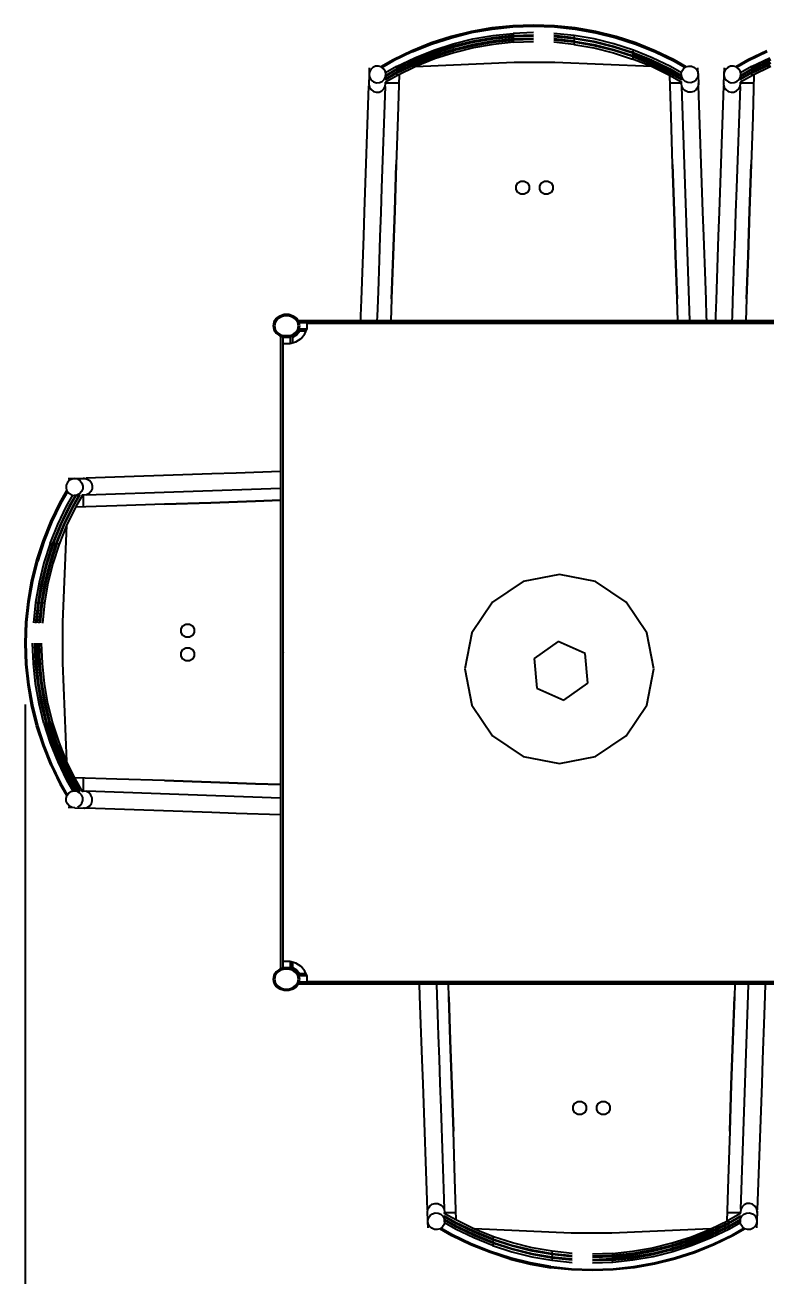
# Model space of a CAD drawing. Header units: millimetres. Extents: x 3103 to 179340, y -10977 to 70536.
# Drawn here: x 42896 to 44108, y 42404 to 44450 of the extents above; entities that cross this region are included whole.
import ezdxf

# ---------------------------------------------------------------- set-up
doc = ezdxf.new("R2010")
doc.units = ezdxf.units.MM
doc.header["$LTSCALE"] = 0.5
doc.layers.add('MEBEL', color=1, linetype='Continuous')
doc.styles.add('WROMLATS', font='wromlats.shx', dxfattribs={"bigfont": 'bigfont.shx'})
doc.dimstyles.new('juka', dxfattribs={"dimscale": 100, "dimtxt": 2, "dimasz": 2, "dimexe": 1, "dimexo": 1, "dimgap": 1, "dimtad": 1, "dimtoh": 1, "dimdec": 0, "dimzin": 0, "dimdsep": 46, "dimtxsty": 'WROMLATS', "dimblk": 'OBLIQUE', "dimcen": -3, "dimdle": 1, "dimclrd": 256, "dimclre": 256, "dimclrt": 256, "dimadec": 0, "dimazin": 0, "dimtfac": 1, "dimtdec": 0, "dimtix": 1, "dimtmove": 2, "dimatfit": 3, "dimldrblk": 'ORIGIN2', "dimfxl": 1, "dimtvp": 2.5, "dimtolj": 1, "dimtzin": 0, "dimarcsym": 0})

# ---------------------------------------------------------------- blocks, each defined once
blk = doc.blocks.new('ms_01')
at = {"layer": 'MEBEL'}
for p, q in [((729.3, 983.4), (696.2, 975.1)), ((763, 989.2), (729.3, 983.4)), ((729.7, 981.5), (763.2, 987.3)), ((796.9, 992.8), (763, 989.2)), ((763.2, 987.3), (797.1, 990.9)), ((831.1, 994), (796.9, 992.8)), ((797.1, 990.9), (831.1, 992)), ((865.2, 992.8), (831.1, 994)), ((831.1, 992), (865.1, 990.9)), ((865.1, 990.9), (898.9, 987.3)), ((899.2, 989.2), (865.2, 992.8)), ((899.2, 989.2), (898.9, 987.3)), ((898.9, 987.3), (932.4, 981.4)), ((932.8, 983.3), (899.2, 989.2)), ((966, 975.1), (932.8, 983.3)), ((663.6, 964.6), (631.9, 951.9)), ((632.7, 950.1), (664.3, 962.8)), ((696.2, 975.1), (663.6, 964.6)), ((664.3, 962.8), (696.7, 973.3)), ((667.9, 953), (699.6, 963.2)), ((696.7, 973.3), (729.7, 981.5)), ((699.6, 963.2), (731.9, 971.2)), ((699.6, 957.7), (731.9, 965.7)), ((700.6, 959.7), (699.6, 963.2)), ((732.7, 967.6), (700.6, 959.7)), ((732.7, 962.1), (700.6, 954.2)), ((731.9, 971.2), (764.7, 976.9)), ((731.9, 965.7), (764.7, 971.4)), ((731.9, 960.2), (764.7, 965.9)), ((765.2, 973.3), (732.7, 967.6)), ((765.2, 967.8), (732.7, 962.1)), ((765.2, 962.3), (732.7, 956.6)), ((764.7, 976.9), (797.8, 980.4)), ((764.7, 971.4), (797.8, 974.9)), ((764.7, 965.9), (797.8, 969.4)), ((798.1, 976.8), (765.2, 973.3)), ((798.1, 971.3), (765.2, 967.8)), ((798.1, 965.7), (765.2, 962.3)), ((831.1, 981.6), (797.8, 980.4)), ((797.8, 980.4), (798.1, 976.8)), ((831.1, 976), (797.8, 974.9)), ((797.8, 974.9), (798.1, 971.3)), ((831.1, 970.5), (797.8, 969.4)), ((797.8, 969.4), (798.1, 965.7)), ((798.1, 976.8), (831.1, 977.9)), ((798.1, 971.3), (831.1, 972.4)), ((798.1, 965.7), (831.1, 966.9)), ((897, 973.3), (864.1, 976.8)), ((897, 967.8), (864.1, 971.2)), ((897, 962.3), (864.1, 965.7)), ((897.5, 976.9), (864.4, 980.4)), ((897.5, 971.4), (864.4, 974.9)), ((897.5, 965.9), (864.4, 969.4)), ((897.5, 976.9), (897, 973.3)), ((897, 973.3), (929.6, 967.6)), ((897.5, 971.4), (897, 967.8)), ((897, 967.8), (929.6, 962.1)), ((897.5, 965.9), (897, 962.3)), ((897, 962.3), (929.6, 956.6)), ((930.3, 971.2), (897.5, 976.9)), ((930.3, 965.7), (897.5, 971.4)), ((930.3, 960.1), (897.5, 965.9)), ((929.6, 967.6), (961.6, 959.6)), ((929.6, 962.1), (961.6, 954.1)), ((962.6, 963.2), (930.3, 971.2)), ((962.6, 957.6), (930.3, 965.7)), ((932.4, 981.4), (965.5, 973.2)), ((994.3, 952.9), (962.6, 963.2)), ((966, 975.1), (965.5, 973.2)), ((965.5, 973.2), (997.8, 962.8)), ((998.5, 964.6), (966, 975.1)), ((997.8, 962.8), (1029.4, 950.1)), ((1030.2, 951.9), (998.5, 964.6)), ((631.9, 951.9), (601.2, 937)), ((632.7, 950.1), (602.1, 935.3)), ((631.9, 951.9), (632.7, 950.1)), ((637, 940.5), (667.9, 953)), ((637, 935), (667.9, 947.4)), ((637, 929.5), (667.9, 941.9)), ((669.2, 949.5), (638.5, 937.2)), ((669.2, 944), (638.5, 931.7)), ((667.9, 947.4), (699.6, 957.7)), ((667.9, 941.9), (699.6, 952.1)), ((700.6, 959.7), (669.2, 949.5)), ((700.6, 954.2), (669.2, 944)), ((700.6, 948.6), (669.2, 938.5)), ((699.6, 952.1), (731.9, 960.2)), ((700.6, 954.2), (699.6, 957.7)), ((700.6, 948.6), (699.6, 952.1)), ((732.7, 956.6), (700.6, 948.6)), ((929.6, 956.6), (961.6, 948.6)), ((962.6, 952.1), (930.3, 960.1)), ((961.6, 959.6), (993.1, 949.5)), ((961.6, 954.1), (993.1, 943.9)), ((961.6, 948.6), (993.1, 938.4)), ((994.3, 947.4), (962.6, 957.6)), ((994.3, 941.9), (962.6, 952.1)), ((994.3, 952.9), (993.1, 949.5)), ((993.1, 949.5), (1023.7, 937.1)), ((993.1, 943.9), (994.3, 947.4)), ((1023.7, 931.6), (993.1, 943.9)), ((993.1, 938.4), (994.3, 941.9)), ((1025.2, 940.5), (994.3, 952.9)), ((994.3, 947.4), (1025.2, 935)), ((994.3, 941.9), (1025.2, 929.4)), ((1029.4, 950.1), (1060, 935.2)), ((1060.9, 936.9), (1030.2, 951.9)), ((1212.4, 951.9), (1181.6, 937)), ((1213.2, 950.1), (1182.5, 935.3)), ((562.4, 923.8), (562.1, 913.3)), ((564.7, 921.5), (562.6, 917.2)), ((568.2, 924.7), (564.7, 921.5)), ((572.6, 926.6), (568.2, 924.7)), ((577.4, 926.8), (572.6, 926.6)), ((582, 925.4), (577.4, 926.8)), ((601.2, 937), (581.4, 925.6)), ((585.8, 922.5), (582, 925.4)), ((602.1, 935.3), (583.3, 924.5)), ((588.4, 918.6), (585.8, 922.5)), ((607, 926), (589.1, 915.7)), ((608.7, 922.8), (589.4, 911.7)), ((607, 926), (637, 940.5)), ((607, 920.5), (637, 935)), ((607, 915), (637, 929.5)), ((608.7, 922.8), (607, 926)), ((638.5, 937.2), (608.7, 922.8)), ((638.5, 931.7), (608.7, 917.3)), ((638.5, 926.2), (608.7, 911.7)), ((799.2, 932.5), (637.7, 925.8)), ((669.2, 938.5), (638.5, 926.2)), ((865.6, 932.5), (799.2, 932.5)), ((1024.2, 925.9), (865.6, 932.5)), ((1023.7, 926.1), (993.1, 938.4)), ((1023.7, 937.1), (1053.5, 922.7)), ((1053.5, 917.2), (1023.7, 931.6)), ((1053.5, 911.7), (1023.7, 926.1)), ((1055.2, 926), (1025.2, 940.5)), ((1025.2, 935), (1055.2, 920.4)), ((1025.2, 929.4), (1055.2, 914.9)), ((1053.5, 922.7), (1072.8, 911.7)), ((1073.1, 915.7), (1055.2, 926)), ((1060, 935.2), (1078.9, 924.4)), ((1080.7, 925.6), (1060.9, 936.9)), ((1073.8, 918.6), (1076.4, 922.5)), ((1076.4, 922.5), (1080.2, 925.4)), ((1080.2, 925.4), (1084.8, 926.8)), ((1084.8, 926.8), (1089.6, 926.6)), ((1089.6, 926.6), (1094, 924.7)), ((1094, 924.7), (1097.5, 921.5)), ((1097.5, 921.5), (1099.6, 917.2)), ((1100.1, 913.4), (1099.7, 923.8)), ((1142.9, 923.8), (1142.5, 913.3)), ((1145.2, 921.5), (1143, 917.2)), ((1148.7, 924.7), (1145.2, 921.5)), ((1153.1, 926.6), (1148.7, 924.7)), ((1157.8, 926.8), (1153.1, 926.6)), ((1162.4, 925.4), (1157.8, 926.8)), ((1181.6, 937), (1161.8, 925.6)), ((1166.2, 922.5), (1162.4, 925.4)), ((1182.5, 935.3), (1163.7, 924.5)), ((1168.9, 918.6), (1166.2, 922.5)), ((1187.5, 926), (1169.5, 915.7)), ((1189.2, 922.8), (1169.9, 911.7)), ((1187.5, 926), (1217.4, 940.5)), ((1187.5, 920.5), (1217.4, 935)), ((1187.5, 915), (1217.4, 929.5)), ((1189.2, 922.8), (1187.5, 926)), ((1218.9, 937.2), (1189.2, 922.8)), ((1218.9, 931.7), (1189.2, 917.3)), ((1218.9, 926.2), (1189.2, 911.7)), ((562, 912.5), (561.5, 897.1)), ((562.6, 917.2), (562, 912.5)), ((562, 912.5), (563, 907.8)), ((563, 907.8), (565.6, 903.8)), ((565.6, 903.8), (569.5, 901)), ((569.5, 901), (574, 899.6)), ((578.8, 899.8), (583.2, 901.7)), ((583.2, 901.7), (586.7, 904.9)), ((586.7, 904.9), (588.9, 909.2)), ((589.5, 913.9), (588.4, 918.6)), ((608.7, 911.7), (588.8, 900.3)), ((588.9, 909.2), (589.5, 913.9)), ((589.1, 900.5), (589.1, 899)), ((589.1, 898.6), (589.1, 900.5)), ((608.7, 917.3), (589.2, 906)), ((607, 915), (589.2, 904.8)), ((589.3, 906.1), (589.2, 903.9)), ((589.5, 913.9), (589.3, 907.3)), ((607, 920.5), (589.4, 910.4)), ((608.7, 917.3), (607, 920.5)), ((608.7, 911.7), (607, 915)), ((611.1, 912.9), (608.9, 844)), ((1073, 906), (1053.5, 917.2)), ((1073.4, 900.2), (1053.5, 911.7)), ((1055.9, 844), (1053.8, 911.5)), ((1055.2, 920.4), (1072.8, 910.3)), ((1055.2, 914.9), (1073, 904.7)), ((1072.7, 913.9), (1073.8, 918.6)), ((1073.3, 909.2), (1072.7, 913.9)), ((1072.9, 907.3), (1072.7, 913.9)), ((1073, 903.9), (1072.9, 906)), ((1073.2, 898.6), (1073.1, 900.4)), ((1073.1, 899), (1073.1, 900.4)), ((1075.5, 904.9), (1073.3, 909.2)), ((1079, 901.7), (1075.5, 904.9)), ((1083.4, 899.8), (1079, 901.7)), ((1092.7, 901), (1088.1, 899.6)), ((1096.5, 903.8), (1092.7, 901)), ((1099.2, 907.8), (1096.5, 903.8)), ((1100.2, 912.5), (1099.2, 907.8)), ((1099.6, 917.2), (1100.2, 912.5)), ((1100.2, 912.5), (1100.7, 897.1)), ((1142.4, 912.5), (1141.9, 897.1)), ((1143, 917.2), (1142.4, 912.5)), ((1142.4, 912.5), (1143.5, 907.8)), ((1143.5, 907.8), (1146.1, 903.8)), ((1146.1, 903.8), (1149.9, 901)), ((1149.9, 901), (1154.5, 899.6)), ((1159.3, 899.8), (1163.7, 901.7)), ((1163.7, 901.7), (1167.2, 904.9)), ((1167.2, 904.9), (1169.4, 909.2)), ((1169.9, 913.9), (1168.9, 918.6)), ((1189.2, 911.7), (1169.3, 900.3)), ((1169.4, 909.2), (1169.9, 913.9)), ((1169.5, 900.5), (1169.5, 899)), ((1169.5, 898.6), (1169.5, 900.5)), ((1189.2, 917.3), (1169.6, 906)), ((1169.7, 906.1), (1169.6, 903.9)), ((1187.5, 915), (1169.7, 904.8)), ((1169.9, 913.9), (1169.7, 907.3)), ((1187.5, 920.5), (1169.8, 910.4)), ((1189.2, 917.3), (1187.5, 920.5)), ((1189.2, 911.7), (1187.5, 915)), ((1191.5, 912.9), (1189.4, 844)), ((561.3, 894.4), (554.1, 688.3)), ((562.1, 894.3), (561.3, 894.4)), ((561.6, 898.6), (561.5, 897)), ((561.5, 897.1), (561.5, 897)), ((561.5, 897), (562.6, 892.3)), ((562.6, 892.3), (565.2, 888.3)), ((565.2, 888.3), (569, 885.4)), ((569, 885.4), (573.6, 884)), ((573.6, 884), (578.4, 884.3)), ((574, 899.6), (578.8, 899.8)), ((578.4, 884.3), (582.8, 886.1)), ((582.8, 886.1), (586.3, 889.4)), ((583.1, 727.8), (588.9, 893.4)), ((586.3, 889.4), (588.5, 893.7)), ((588.9, 893.4), (588.3, 893.4)), ((588.5, 893.7), (589, 898.4)), ((589, 898.4), (589.1, 898.6)), ((610.6, 899.1), (589.1, 899.1)), ((1073.1, 899.1), (1054.2, 899.1)), ((1073.2, 898.4), (1073.2, 898.6)), ((1073.7, 893.7), (1073.2, 898.4)), ((1085.5, 543.6), (1073.3, 893.4)), ((1073.3, 893.4), (1073.9, 893.4)), ((1075.9, 889.4), (1073.7, 893.7)), ((1079.4, 886.1), (1075.9, 889.4)), ((1083.8, 884.3), (1079.4, 886.1)), ((1088.1, 899.6), (1083.4, 899.8)), ((1088.6, 884), (1083.8, 884.3)), ((1093.2, 885.4), (1088.6, 884)), ((1097, 888.3), (1093.2, 885.4)), ((1099.6, 892.3), (1097, 888.3)), ((1100.7, 897), (1099.6, 892.3)), ((1100.9, 894.4), (1100.1, 894.3)), ((1100.7, 897), (1100.6, 898.6)), ((1100.7, 897.1), (1100.7, 897)), ((1108, 688.3), (1100.9, 894.4)), ((1141.8, 894.4), (1134.6, 688.3)), ((1142.5, 894.3), (1141.8, 894.4)), ((1142, 898.6), (1141.9, 897)), ((1141.9, 897.1), (1141.9, 897)), ((1141.9, 897), (1143, 892.3)), ((1143, 892.3), (1145.6, 888.3)), ((1145.6, 888.3), (1149.4, 885.4)), ((1149.4, 885.4), (1154, 884)), ((1154, 884), (1158.8, 884.3)), ((1154.5, 899.6), (1159.3, 899.8)), ((1158.8, 884.3), (1163.2, 886.1)), ((1163.2, 886.1), (1166.7, 889.4)), ((1163.6, 727.8), (1169.4, 893.4)), ((1166.7, 889.4), (1168.9, 893.7)), ((1169.4, 893.4), (1168.8, 893.4)), ((1168.9, 893.7), (1169.5, 898.4)), ((1191.1, 899.1), (1169.5, 899.1)), ((1169.5, 898.4), (1169.5, 898.6)), ((608.9, 844), (606.4, 765.9)), ((1058.4, 765.9), (1055.9, 844)), ((1189.4, 844), (1186.8, 765.9)), ((606.4, 765.9), (603.9, 690.1)), ((603.9, 690.1), (606.4, 765.9)), ((1060.9, 690.1), (1058.4, 765.9)), ((1058.4, 765.9), (1060.9, 690.1)), ((1186.8, 765.9), (1184.3, 690.1)), ((1184.3, 690.1), (1186.8, 765.9)), ((805.2, 735.8), (810.2, 738.7)), ((810.2, 738.7), (815.9, 738.7)), ((815.9, 738.7), (820.9, 735.8)), ((843.9, 735.8), (848.9, 738.7)), ((848.9, 738.7), (854.6, 738.7)), ((854.6, 738.7), (859.6, 735.8)), ((581.7, 687.3), (583.1, 727.8)), ((802.4, 730.9), (805.2, 735.8)), ((802.4, 725.2), (802.4, 730.9)), ((805.2, 720.2), (802.4, 725.2)), ((810.2, 717.3), (805.2, 720.2)), ((815.9, 717.3), (810.2, 717.3)), ((820.9, 720.2), (815.9, 717.3)), ((820.9, 735.8), (823.7, 730.9)), ((823.7, 725.2), (820.9, 720.2)), ((823.7, 730.9), (823.7, 725.2)), ((841.1, 730.9), (843.9, 735.8)), ((841.1, 725.2), (841.1, 730.9)), ((843.9, 720.2), (841.1, 725.2)), ((848.9, 717.3), (843.9, 720.2)), ((854.6, 717.3), (848.9, 717.3)), ((859.6, 720.2), (854.6, 717.3)), ((859.6, 735.8), (862.4, 730.9)), ((862.4, 725.2), (859.6, 720.2)), ((862.4, 730.9), (862.4, 725.2)), ((1162.1, 687.3), (1163.6, 727.8)), ((554.1, 688.3), (552.7, 648.5)), ((580.3, 647.5), (581.7, 687.3)), ((603.9, 690.1), (601.4, 616.8)), ((601.4, 616.8), (603.9, 690.1)), ((1063.4, 616.8), (1060.9, 690.1)), ((1060.9, 690.1), (1063.4, 616.8)), ((1109.4, 648.5), (1108, 688.3)), ((1134.6, 688.3), (1133.2, 648.5)), ((1160.8, 647.5), (1162.1, 687.3)), ((1184.3, 690.1), (1181.8, 616.8)), ((1181.8, 616.8), (1184.3, 690.1)), ((552.7, 648.5), (549.1, 544.5)), ((579, 609.6), (580.3, 647.5)), ((1112, 575.5), (1109.4, 648.5)), ((1133.2, 648.5), (1129.6, 544.5)), ((1159.4, 609.6), (1160.8, 647.5)), ((601.4, 616.8), (598.9, 546)), ((598.9, 546), (601.4, 616.8)), ((1065.9, 546), (1063.4, 616.8)), ((1063.4, 616.8), (1065.9, 546)), ((1181.8, 616.8), (1179.3, 546)), ((1179.3, 546), (1181.8, 616.8)), ((577.8, 574.5), (579, 609.6)), ((1158.2, 574.5), (1159.4, 609.6)), ((576.7, 543.6), (577.8, 574.5)), ((1113.1, 544.5), (1112, 575.5)), ((1157.1, 543.6), (1158.2, 574.5)), ((549.1, 544.5), (548.2, 518.6)), ((575.8, 517.6), (576.7, 543.6)), ((598.9, 546), (597.6, 510.2)), ((1067.2, 510.2), (1065.9, 546)), ((1086.7, 510.2), (1085.5, 543.6)), ((1114, 518.6), (1113.1, 544.5)), ((1129.6, 544.5), (1128.6, 518.6)), ((1156.2, 517.6), (1157.1, 543.6)), ((1179.3, 546), (1178, 510.2)), ((410.1, 513.9), (406.3, 508.3)), ((411.5, 513), (408, 507.8)), ((411.8, 512.7), (408.4, 507.7)), ((416, 518.1), (410.1, 513.9)), ((416.8, 516.8), (411.5, 513)), ((417.1, 516.4), (411.8, 512.7)), ((423.1, 520.3), (416, 518.1)), ((423.4, 518.8), (416.8, 516.8)), ((423.5, 518.4), (417.1, 516.4)), ((430.7, 520.3), (423.1, 520.3)), ((430.4, 518.8), (423.4, 518.8)), ((430.3, 518.4), (423.5, 518.4)), ((436.7, 516.4), (430.3, 518.4)), ((436.9, 516.8), (430.4, 518.8)), ((437.8, 518.1), (430.7, 520.3)), ((441.9, 512.7), (436.7, 516.4)), ((442.3, 513), (436.9, 516.8)), ((443.7, 513.9), (437.8, 518.1)), ((445.3, 507.7), (441.9, 512.7)), ((445.8, 507.8), (442.3, 513)), ((447.4, 508.3), (443.7, 513.9)), ((548.2, 518.6), (547.9, 510.2)), ((575.5, 510.2), (575.8, 517.6)), ((1114.3, 510.2), (1114, 518.6)), ((1128.6, 518.6), (1128.4, 510.2)), ((1156, 510.2), (1156.2, 517.6)), ((406.3, 508.3), (405, 502)), ((405, 502), (406.3, 495.6)), ((406.3, 495.6), (410.1, 490)), ((408, 507.8), (406.8, 502)), ((406.8, 502), (408, 496.1)), ((408.4, 507.7), (407.3, 502)), ((407.3, 502), (408.4, 496.2)), ((408, 496.1), (411.5, 491)), ((408.4, 496.2), (411.8, 491.2)), ((411.8, 491.2), (417.1, 487.5)), ((436.7, 487.5), (441.9, 491.2)), ((441.9, 491.2), (445.3, 496.2)), ((442.3, 491), (445.8, 496.1)), ((443.7, 490), (447.4, 495.6)), ((448.8, 493.1), (443.9, 487.2)), ((446.5, 502), (445.3, 507.7)), ((445.3, 496.2), (446.5, 502)), ((447, 502), (445.8, 507.8)), ((445.8, 496.1), (447, 502)), ((446, 506.9), (446, 504.6)), ((446, 499.4), (446, 497.1)), ((2573.5, 510.2), (446.2, 510.2)), ((459.1, 493.7), (446.2, 493.7)), ((448.8, 502), (447.4, 508.3)), ((447.4, 495.6), (448.8, 502)), ((2571.9, 507.1), (447.7, 507.1)), ((460.3, 496.8), (447.7, 496.8)), ((458.9, 493.2), (448.8, 493.1)), ((457.2, 488.8), (460.5, 497.4)), ((460.5, 497.4), (460.5, 506.5)), ((460.5, 506.5), (2559.1, 506.5)), ((410.1, 490), (416, 485.8)), ((411.5, 491), (416.8, 487.1)), ((416, 485.8), (423.1, 483.6)), ((416.8, 487.1), (423.4, 485.1)), ((417.1, 487.5), (423.5, 485.5)), ((417.6, 485.3), (417.2, 485.3)), ((417.2, 485.3), (417.2, -549.8)), ((420.8, 484.3), (420.8, -32.2)), ((421.6, -537.7), (421.6, 473.3)), ((421.6, 473.3), (432.2, 473.3)), ((431.3, 485.4), (422.5, 485.4)), ((423.1, 483.6), (430.7, 483.6)), ((423.4, 485.1), (430.4, 485.1)), ((423.5, 485.5), (430.3, 485.5)), ((430.3, 485.5), (436.7, 487.5)), ((430.4, 485.1), (436.9, 487.1)), ((430.7, 483.6), (437.8, 485.8)), ((432.2, 473.3), (442.3, 476.1)), ((433, 484.3), (433, 473.5)), ((436.4, 485.4), (436.6, 485.4)), ((436.6, 485.4), (436.6, 474.6)), ((436.9, 487.1), (442.3, 491)), ((437, 483.1), (436.9, 474.6)), ((443.9, 487.2), (437, 483.1)), ((437.8, 485.8), (443.7, 490)), ((442.3, 476.1), (450.9, 481.5)), ((450.9, 481.5), (457.2, 488.8)), ((68.7, 245.8), (66.8, 241.5)), ((71.9, 249.4), (68.7, 245.8)), ((80, 252), (69.6, 251.6)), ((76.2, 251.5), (71.9, 249.4)), ((80.9, 252.1), (76.2, 251.5)), ((80.9, 252.1), (96.2, 252.6)), ((85.6, 251), (89.5, 248.4)), ((89.5, 248.4), (92.4, 244.6)), ((96.4, 252.6), (94.6, 252.5)), ((96.2, 252.6), (96.4, 252.6)), ((96.4, 252.6), (101.1, 251.5)), ((305, 259.9), (99, 252.8)), ((99, 252.8), (99, 252)), ((101.1, 251.5), (105.1, 248.9)), ((105.1, 248.9), (108, 245.1)), ((344.8, 261.3), (305, 259.9)), ((417.2, 263.9), (344.8, 261.3)), ((56.4, 212.8), (67.8, 232.6)), ((68.9, 230.8), (58.1, 211.9)), ((66.8, 241.5), (66.6, 236.7)), ((66.6, 236.7), (67.9, 232.1)), ((67.9, 232.1), (70.8, 228.3)), ((70.8, 228.3), (74.8, 225.7)), ((74.8, 225.7), (79.5, 224.6)), ((84.2, 225.2), (79.5, 224.6)), ((93.1, 225.3), (81.7, 205.4)), ((88.5, 227.3), (84.2, 225.2)), ((91.7, 230.9), (88.5, 227.3)), ((93.6, 235.3), (91.7, 230.9)), ((92.4, 244.6), (93.8, 240)), ((93.8, 240), (93.6, 235.3)), ((99.7, 225.6), (95, 225)), ((104, 227.8), (99.7, 225.6)), ((417.2, 236.2), (99.9, 225.2)), ((99.9, 225.2), (99.9, 225.7)), ((107.2, 231.3), (104, 227.8)), ((109.1, 235.7), (107.2, 231.3)), ((108, 245.1), (109.3, 240.5)), ((109.3, 240.5), (109.1, 235.7)), ((41.5, 182.1), (56.4, 212.8)), ((58.1, 211.9), (43.3, 181.3)), ((52.9, 177.1), (67.4, 207.1)), ((70.6, 205.4), (56.2, 175.6)), ((58.4, 177.1), (72.9, 207.1)), ((76.2, 205.4), (61.8, 175.6)), ((63.9, 177.1), (78.5, 207.1)), ((81.7, 205.4), (67.3, 175.6)), ((67.4, 207.1), (77.7, 225)), ((81.7, 224.7), (70.6, 205.4)), ((72.9, 207.1), (83.1, 224.7)), ((87.4, 224.9), (76.2, 205.4)), ((78.5, 207.1), (88.7, 224.9)), ((79.5, 224.6), (86, 224.8)), ((149.3, 207.8), (81.9, 205.7)), ((89.5, 224.9), (87.3, 224.8)), ((94.8, 225), (93, 225)), ((93, 225), (94.4, 225)), ((94.3, 225), (94.3, 206.1)), ((95, 225), (94.8, 225)), ((227.5, 210.3), (149.3, 207.8)), ((303.2, 212.8), (227.5, 210.3)), ((227.5, 210.3), (303.2, 212.8)), ((376.5, 215.3), (303.2, 212.8)), ((303.2, 212.8), (376.5, 215.3)), ((417.2, 216.7), (376.5, 215.3)), ((376.5, 215.3), (417.2, 216.7)), ((28.8, 150.4), (41.5, 182.1)), ((43.3, 181.3), (30.6, 149.7)), ((40.5, 146.2), (52.9, 177.1)), ((56.2, 175.6), (43.9, 144.9)), ((46, 146.2), (58.4, 177.1)), ((61.8, 175.6), (49.4, 144.9)), ((51.5, 146.2), (63.9, 177.1)), ((67.3, 175.6), (55, 144.9)), ((60.9, 17.5), (67.5, 176)), ((18.3, 117.9), (28.8, 150.4)), ((30.6, 149.7), (20.1, 117.3)), ((40.5, 146.2), (30.2, 114.5)), ((43.9, 144.9), (33.7, 113.5)), ((46, 146.2), (35.7, 114.5)), ((49.4, 144.9), (39.3, 113.5)), ((43.9, 144.9), (40.5, 146.2)), ((51.5, 146.2), (41.3, 114.5)), ((55, 144.9), (44.8, 113.5)), ((49.4, 144.9), (46, 146.2)), ((55, 144.9), (51.5, 146.2)), ((10.1, 84.7), (18.3, 117.9)), ((11.9, 84.3), (20.1, 117.3)), ((20.1, 117.3), (18.3, 117.9)), ((30.2, 114.5), (22.2, 82.2)), ((33.7, 113.5), (25.8, 81.4)), ((35.7, 114.5), (27.7, 82.2)), ((39.3, 113.5), (31.3, 81.4)), ((41.3, 114.5), (33.2, 82.2)), ((44.8, 113.5), (36.8, 81.4)), ((4.2, 51.1), (10.1, 84.7)), ((6.1, 50.8), (11.9, 84.3)), ((22.2, 82.2), (16.4, 49.4)), ((27.7, 82.2), (22, 49.4)), ((33.2, 82.2), (27.5, 49.4)), ((814, 83.7), (763.8, 50.2)), ((873.2, 95.5), (814, 83.7)), ((932.4, 83.7), (873.2, 95.5)), ((982.5, 50.2), (932.4, 83.7)), ((25.8, 81.4), (20.1, 48.9)), ((31.3, 81.4), (25.6, 48.9)), ((36.8, 81.4), (31.1, 48.9)), ((0.6, 17.1), (4.2, 51.1)), ((2.5, 16.9), (6.1, 50.8)), ((6.1, 50.8), (4.2, 51.1)), ((16.4, 49.4), (13, 16.2)), ((16.4, 49.4), (20.1, 48.9)), ((20.1, 48.9), (16.6, 16)), ((22, 49.4), (18.5, 16.2)), ((22, 49.4), (25.6, 48.9)), ((25.6, 48.9), (22.1, 16)), ((27.5, 49.4), (24, 16.2)), ((27.5, 49.4), (31.1, 48.9)), ((31.1, 48.9), (27.7, 16)), ((763.8, 50.2), (730.3, 0)), ((1016.1, 0), (982.5, 50.2)), ((-0.6, -17.1), (0.6, 17.1)), ((1.3, -17.1), (2.5, 16.9)), ((60.9, -49), (60.9, 17.5)), ((254.7, 6.5), (257.5, 11.4)), ((254.7, 0.7), (254.7, 6.5)), ((257.5, -4.2), (254.7, 0.7)), ((257.5, 11.4), (262.5, 14.3)), ((262.5, 14.3), (268.2, 14.3)), ((268.2, 14.3), (273.1, 11.4)), ((273.1, 11.4), (276, 6.5)), ((276, 0.7), (273.1, -4.2)), ((276, 6.5), (276, 0.7)), ((0.6, -51.2), (-0.6, -17.1)), ((2.5, -51.1), (1.3, -17.1)), ((13, -50.3), (11.8, -17)), ((16.6, -50.1), (15.5, -17)), ((18.5, -50.3), (17.3, -17)), ((22.1, -50.1), (21, -17)), ((24, -50.3), (22.9, -17)), ((27.7, -50.1), (26.5, -17)), ((262.5, -7.1), (257.5, -4.2)), ((268.2, -7.1), (262.5, -7.1)), ((273.1, -4.2), (268.2, -7.1)), ((730.3, 0), (718.5, -59.2)), ((871.3, -14), (831.9, -42.2)), ((915.4, -34.1), (871.3, -14)), ((1027.8, -59.2), (1016.1, 0)), ((254.7, -32.2), (257.5, -27.3)), ((254.7, -38), (254.7, -32.2)), ((257.5, -42.9), (254.7, -38)), ((257.5, -27.3), (262.5, -24.4)), ((262.5, -24.4), (268.2, -24.4)), ((268.2, -24.4), (273.1, -27.3)), ((273.1, -27.3), (276, -32.2)), ((276, -38), (273.1, -42.9)), ((276, -32.2), (276, -38)), ((421.6, -31.1), (420.8, -32.2)), ((420.8, -32.2), (421.6, -33.3)), ((420.8, -32.2), (420.8, -548.7)), ((920, -82.3), (915.4, -34.1)), ((4.2, -85.2), (0.6, -51.2)), ((6.1, -84.9), (2.5, -51.1)), ((13, -50.3), (16.6, -50.1)), ((16.4, -83.5), (13, -50.3)), ((20, -82.9), (16.6, -50.1)), ((18.5, -50.3), (22.1, -50.1)), ((22, -83.5), (18.5, -50.3)), ((25.6, -82.9), (22.1, -50.1)), ((24, -50.3), (27.7, -50.1)), ((27.5, -83.5), (24, -50.3)), ((31.1, -82.9), (27.7, -50.1)), ((67.6, -210.5), (60.9, -49)), ((262.5, -45.8), (257.5, -42.9)), ((268.2, -45.8), (262.5, -45.8)), ((273.1, -42.9), (268.2, -45.8)), ((718.5, -59.2), (730.3, -118.4)), ((831.9, -42.2), (836.5, -90.4)), ((1016.1, -118.4), (1027.8, -59.2)), ((10, -118.9), (4.2, -85.2)), ((11.9, -118.5), (6.1, -84.9)), ((22.2, -116.3), (16.4, -83.5)), ((25.7, -115.5), (20, -82.9)), ((27.7, -116.3), (22, -83.5)), ((31.3, -115.5), (25.6, -82.9)), ((33.2, -116.3), (27.5, -83.5)), ((36.8, -115.5), (31.1, -82.9)), ((836.5, -90.4), (880.6, -110.4)), ((880.6, -110.4), (920, -82.3)), ((18.3, -152), (10, -118.9)), ((20.1, -151.5), (11.9, -118.5)), ((30.2, -148.6), (22.2, -116.3)), ((33.7, -147.6), (25.7, -115.5)), ((35.7, -148.6), (27.7, -116.3)), ((39.2, -147.6), (31.3, -115.5)), ((41.2, -148.6), (33.2, -116.3)), ((44.7, -147.6), (36.8, -115.5)), ((730.3, -118.4), (763.8, -168.6)), ((982.5, -168.6), (1016.1, -118.4)), ((28.8, -184.5), (18.3, -152)), ((30.6, -183.9), (20.1, -151.5)), ((33.7, -147.6), (30.2, -148.6)), ((30.2, -148.6), (40.4, -180.3)), ((43.9, -179), (33.7, -147.6)), ((39.2, -147.6), (35.7, -148.6)), ((35.7, -148.6), (45.9, -180.3)), ((49.4, -179), (39.2, -147.6)), ((44.7, -147.6), (41.2, -148.6)), ((41.2, -148.6), (51.5, -180.3)), ((54.9, -179), (44.7, -147.6)), ((43.3, -215.5), (30.6, -183.9)), ((40.4, -180.3), (52.8, -211.2)), ((56.2, -209.7), (43.9, -179)), ((45.9, -180.3), (58.4, -211.2)), ((61.7, -209.7), (49.4, -179)), ((51.5, -180.3), (63.9, -211.2)), ((67.2, -209.7), (54.9, -179)), ((763.8, -168.6), (814, -202.2)), ((932.4, -202.2), (982.5, -168.6)), ((41.5, -216.2), (28.8, -184.5)), ((814, -202.2), (873.2, -213.9)), ((873.2, -213.9), (932.4, -202.2)), ((43.3, -215.5), (41.5, -216.2)), ((41.5, -216.2), (56.4, -247)), ((58.1, -246.1), (43.3, -215.5)), ((52.8, -211.2), (67.4, -241.2)), ((70.6, -239.4), (56.2, -209.7)), ((58.4, -211.2), (72.9, -241.2)), ((76.1, -239.4), (61.7, -209.7)), ((63.9, -211.2), (78.4, -241.2)), ((81.6, -239.4), (67.2, -209.7)), ((70.6, -239.4), (67.4, -241.2)), ((67.4, -241.2), (77.7, -259.1)), ((81.7, -258.8), (70.6, -239.4)), ((76.1, -239.4), (72.9, -241.2)), ((72.9, -241.2), (83, -258.8)), ((87.3, -259), (76.1, -239.4)), ((81.6, -239.4), (78.4, -241.2)), ((78.4, -241.2), (88.6, -259)), ((149.3, -239.3), (80.5, -237.1)), ((93.1, -259.4), (81.6, -239.4)), ((94.3, -237.6), (94.3, -259.1)), ((227.5, -241.8), (149.3, -239.3)), ((303.2, -244.3), (227.5, -241.8)), ((227.5, -241.8), (303.2, -244.3)), ((376.5, -246.8), (303.2, -244.3)), ((303.2, -244.3), (376.5, -246.8)), ((56.4, -247), (67.8, -266.8)), ((68.9, -264.9), (58.1, -246.1)), ((67.9, -266.2), (70.8, -262.4)), ((70.8, -262.4), (74.8, -259.8)), ((74.8, -259.8), (79.5, -258.7)), ((84.2, -259.3), (79.5, -258.7)), ((79.5, -258.7), (86, -258.9)), ((88.5, -261.5), (84.2, -259.3)), ((89.5, -259), (87.3, -258.9)), ((91.7, -265), (88.5, -261.5)), ((93.6, -269.4), (91.7, -265)), ((94.8, -259.1), (92.9, -259.1)), ((92.9, -259.1), (94.5, -259.1)), ((95, -259.2), (94.8, -259.1)), ((99.7, -259.7), (95, -259.2)), ((104, -261.9), (99.7, -259.7)), ((417.2, -270.4), (99.9, -259.3)), ((99.9, -259.3), (99.9, -259.9)), ((107.2, -265.4), (104, -261.9)), ((109.1, -269.8), (107.2, -265.4)), ((417.2, -248.2), (376.5, -246.8)), ((376.5, -246.8), (417.2, -248.2)), ((66.6, -270.8), (67.9, -266.2)), ((66.8, -275.6), (66.6, -270.8)), ((68.7, -280), (66.8, -275.6)), ((71.9, -283.5), (68.7, -280)), ((80, -286.1), (69.6, -285.8)), ((76.2, -285.6), (71.9, -283.5)), ((80.9, -286.2), (76.2, -285.6)), ((80.9, -286.2), (96.2, -286.7)), ((85.6, -285.2), (89.5, -282.6)), ((89.5, -282.6), (92.4, -278.7)), ((92.4, -278.7), (93.8, -274.1)), ((93.8, -274.1), (93.6, -269.4)), ((96.4, -286.7), (101.1, -285.6)), ((99, -286.9), (99, -286.1)), ((101.1, -285.6), (105.1, -283)), ((105.1, -283), (108, -279.2)), ((108, -279.2), (109.3, -274.6)), ((109.3, -274.6), (109.1, -269.8)), ((96.4, -286.7), (94.7, -286.6)), ((96.2, -286.7), (96.4, -286.7)), ((305, -294.1), (99, -286.9)), ((344.8, -295.5), (305, -294.1)), ((417.2, -298), (344.8, -295.5)), ((416, -550.2), (410.1, -554.4)), ((416.8, -551.5), (411.5, -555.3)), ((417.1, -551.9), (411.8, -555.6)), ((423.1, -548), (416, -550.2)), ((423.4, -549.5), (416.8, -551.5)), ((423.5, -549.9), (417.1, -551.9)), ((432.2, -537.7), (421.6, -537.7)), ((431.4, -549.8), (422.4, -549.8)), ((430.7, -548), (423.1, -548)), ((430.4, -549.5), (423.4, -549.5)), ((430.3, -549.9), (423.5, -549.9)), ((436.7, -551.9), (430.3, -549.9)), ((436.9, -551.5), (430.4, -549.5)), ((437.8, -550.2), (430.7, -548)), ((442.3, -540.5), (432.2, -537.7)), ((433, -537.9), (433, -548.7)), ((436.6, -549.8), (436.4, -549.8)), ((436.6, -538.9), (436.6, -549.8)), ((441.9, -555.6), (436.7, -551.9)), ((437, -547.5), (436.9, -539)), ((442.3, -555.3), (436.9, -551.5)), ((443.9, -551.6), (437, -547.5)), ((443.7, -554.4), (437.8, -550.2)), ((450.9, -545.8), (442.3, -540.5)), ((448.8, -557.5), (443.9, -551.6)), ((457.2, -553.2), (450.9, -545.8)), ((406.3, -560), (405, -566.3)), ((405, -566.3), (406.3, -572.7)), ((410.1, -554.4), (406.3, -560)), ((406.3, -572.7), (410.1, -578.3)), ((408, -560.5), (406.8, -566.3)), ((406.8, -566.3), (408, -572.2)), ((408.4, -560.6), (407.3, -566.3)), ((407.3, -566.3), (408.4, -572.1)), ((411.5, -555.3), (408, -560.5)), ((408, -572.2), (411.5, -577.3)), ((411.8, -555.6), (408.4, -560.6)), ((408.4, -572.1), (411.8, -577.1)), ((445.3, -560.6), (441.9, -555.6)), ((441.9, -577.1), (445.3, -572.1)), ((445.8, -560.5), (442.3, -555.3)), ((442.3, -577.3), (445.8, -572.2)), ((447.4, -560), (443.7, -554.4)), ((443.7, -578.3), (447.4, -572.7)), ((446.5, -566.3), (445.3, -560.6)), ((445.3, -572.1), (446.5, -566.3)), ((447, -566.3), (445.8, -560.5)), ((445.8, -572.2), (447, -566.3)), ((446, -561.5), (446, -563.7)), ((446, -569), (446, -571.3)), ((459.1, -558.1), (446.2, -558.1)), ((448.8, -566.3), (447.4, -560)), ((447.4, -572.7), (448.8, -566.3)), ((460.3, -561.2), (447.7, -561.2)), ((2571.9, -571.5), (447.7, -571.5)), ((458.9, -557.6), (448.8, -557.5)), ((460.5, -561.8), (457.2, -553.2)), ((460.5, -570.9), (460.5, -561.8)), ((2559.1, -570.9), (460.5, -570.9)), ((410.1, -578.3), (416, -582.5)), ((411.5, -577.3), (416.8, -581.2)), ((411.8, -577.1), (417.1, -580.8)), ((416, -582.5), (423.1, -584.7)), ((416.8, -581.2), (423.4, -583.2)), ((417.1, -580.8), (423.5, -582.8)), ((423.1, -584.7), (430.7, -584.7)), ((423.4, -583.2), (430.4, -583.2)), ((423.5, -582.8), (430.3, -582.8)), ((430.3, -582.8), (436.7, -580.8)), ((430.4, -583.2), (436.9, -581.2)), ((430.7, -584.7), (437.8, -582.5)), ((436.7, -580.8), (441.9, -577.1)), ((436.9, -581.2), (442.3, -577.3)), ((437.8, -582.5), (443.7, -578.3)), ((2573.5, -574.6), (446.2, -574.6)), ((645.3, -593.8), (644.6, -574.6)), ((672.2, -574.6), (672.8, -592.8)), ((672.8, -592.8), (673.9, -623.8)), ((692.4, -595.3), (691.7, -574.6)), ((1160.2, -574.6), (1159.5, -595.3)), ((1181.6, -592.8), (1169.4, -942.7)), ((1182.3, -574.6), (1181.6, -592.8)), ((1209.9, -574.6), (1209.2, -593.8)), ((646.3, -624.8), (645.3, -593.8)), ((694.9, -666.1), (692.4, -595.3)), ((692.4, -595.3), (694.9, -666.1)), ((1156.9, -666.1), (1159.5, -595.3)), ((1159.5, -595.3), (1157, -666.1)), ((1209.2, -593.8), (1208.1, -624.8)), ((648.9, -697.8), (646.3, -624.8)), ((673.9, -623.8), (675.2, -658.8)), ((1208.1, -624.8), (1205.6, -697.8)), ((675.2, -658.8), (676.5, -696.8)), ((697.4, -739.4), (694.9, -666.1)), ((694.9, -666.1), (697.4, -739.4)), ((1154.4, -739.4), (1156.9, -666.1)), ((1157, -666.1), (1154.5, -739.4)), ((650.3, -737.6), (648.9, -697.8)), ((676.5, -696.8), (677.9, -736.6)), ((1205.6, -697.8), (1204.2, -737.6)), ((657.5, -943.6), (650.3, -737.6)), ((677.9, -736.6), (679.3, -777)), ((699.9, -815.1), (697.4, -739.4)), ((697.4, -739.4), (699.9, -815.1)), ((1154.5, -739.4), (1151.9, -815.1)), ((1151.9, -815.1), (1154.4, -739.4)), ((1204.2, -737.6), (1197, -943.6)), ((679.3, -777), (685.1, -942.7)), ((895.9, -774.4), (898.8, -769.5)), ((895.9, -780.1), (895.9, -774.4)), ((898.8, -769.5), (903.7, -766.6)), ((903.7, -766.6), (909.4, -766.6)), ((909.4, -766.6), (914.4, -769.5)), ((914.4, -769.5), (917.3, -774.4)), ((917.3, -774.4), (917.3, -780.1)), ((934.6, -774.4), (937.5, -769.5)), ((934.6, -780.1), (934.6, -774.4)), ((937.5, -769.5), (942.4, -766.6)), ((942.4, -766.6), (948.1, -766.6)), ((948.1, -766.6), (953.1, -769.5)), ((953.1, -769.5), (956, -774.4)), ((956, -774.4), (956, -780.1)), ((898.8, -785.1), (895.9, -780.1)), ((903.7, -787.9), (898.8, -785.1)), ((909.4, -787.9), (903.7, -787.9)), ((914.4, -785.1), (909.4, -787.9)), ((917.3, -780.1), (914.4, -785.1)), ((937.5, -785.1), (934.6, -780.1)), ((942.4, -787.9), (937.5, -785.1)), ((948.1, -787.9), (942.4, -787.9)), ((953.1, -785.1), (948.1, -787.9)), ((956, -780.1), (953.1, -785.1)), ((702.5, -893.3), (699.9, -815.1)), ((1151.9, -815.1), (1149.4, -893.3)), ((704.6, -960.7), (702.5, -893.3)), ((1149.4, -893.3), (1147.3, -962.1)), ((658.7, -941.6), (661.3, -937.6)), ((661.3, -937.6), (665.2, -934.7)), ((665.2, -934.7), (669.7, -933.3)), ((669.7, -933.3), (674.5, -933.5)), ((674.5, -933.5), (678.9, -935.4)), ((678.9, -935.4), (682.4, -938.7)), ((682.4, -938.7), (684.6, -942.9)), ((1172.1, -938.7), (1169.9, -942.9)), ((1175.6, -935.4), (1172.1, -938.7)), ((1180, -933.5), (1175.6, -935.4)), ((1184.7, -933.3), (1180, -933.5)), ((1189.3, -934.7), (1184.7, -933.3)), ((1193.2, -937.6), (1189.3, -934.7)), ((1195.8, -941.6), (1193.2, -937.6)), ((658.3, -943.6), (657.5, -943.6)), ((657.7, -946.2), (658.7, -941.6)), ((657.7, -946.4), (657.7, -946.2)), ((657.7, -947.9), (657.7, -946.2)), ((658.1, -961.7), (657.7, -946.4)), ((658.1, -961.7), (659.2, -957.1)), ((659.2, -957.1), (661.8, -953.1)), ((661.8, -953.1), (665.6, -950.2)), ((665.6, -950.2), (670.2, -948.8)), ((670.2, -948.8), (675, -949.1)), ((675, -949.1), (679.4, -950.9)), ((679.4, -950.9), (682.9, -954.2)), ((682.9, -954.2), (685.1, -958.4)), ((685.1, -942.7), (684.5, -942.7)), ((684.6, -942.9), (685.2, -947.7)), ((704.9, -960.9), (685, -949.5)), ((685.1, -958.4), (685.6, -963.2)), ((685.2, -947.7), (685.2, -947.8)), ((685.2, -947.8), (685.3, -949.7)), ((685.3, -949.7), (685.2, -948.2)), ((704.2, -948.4), (685.2, -948.4)), ((704.9, -966.5), (685.3, -955.2)), ((685.4, -955.3), (685.4, -953.1)), ((703.2, -964.2), (685.4, -953.9)), ((685.6, -963.2), (685.5, -956.6)), ((703.2, -969.7), (685.5, -959.6)), ((704.9, -972), (685.6, -960.9)), ((734.6, -975.4), (704.9, -960.9)), ((1119.9, -975.4), (1149.6, -961)), ((1169.3, -948.4), (1147.7, -948.4)), ((1169.5, -949.6), (1149.6, -961)), ((1169.2, -955.3), (1149.6, -966.5)), ((1149.6, -961), (1151.3, -964.2)), ((1149.6, -972), (1168.9, -961)), ((1151.3, -964.2), (1169.1, -954)), ((1151.3, -969.7), (1168.9, -959.6)), ((1169, -956.6), (1168.8, -963.2)), ((1168.8, -963.2), (1169.4, -958.4)), ((1169.1, -953.1), (1169.1, -955.3)), ((1169.3, -947.8), (1169.2, -949.7)), ((1169.2, -949.7), (1169.3, -948.2)), ((1169.9, -942.9), (1169.3, -947.7)), ((1169.3, -947.7), (1169.3, -947.8)), ((1169.4, -942.7), (1170, -942.7)), ((1169.4, -958.4), (1171.6, -954.2)), ((1171.6, -954.2), (1175.1, -950.9)), ((1175.1, -950.9), (1179.5, -949.1)), ((1179.5, -949.1), (1184.3, -948.8)), ((1184.3, -948.8), (1188.9, -950.2)), ((1188.9, -950.2), (1192.7, -953.1)), ((1192.7, -953.1), (1195.3, -957.1)), ((1195.3, -957.1), (1196.4, -961.7)), ((1196.8, -946.2), (1195.8, -941.6)), ((1197, -943.6), (1196.2, -943.6)), ((1196.8, -946.4), (1196.4, -961.7)), ((1196.8, -946.2), (1196.8, -946.4)), ((1196.8, -947.9), (1196.8, -946.2)), ((658.7, -966.5), (658.1, -961.7)), ((658.6, -973), (658.2, -962.6)), ((660.9, -970.7), (658.7, -966.5)), ((664.4, -974), (660.9, -970.7)), ((668.8, -975.8), (664.4, -974)), ((673.5, -976.1), (668.8, -975.8)), ((678.1, -974.7), (673.5, -976.1)), ((697.4, -986.2), (677.6, -974.8)), ((682, -971.8), (678.1, -974.7)), ((698.3, -984.5), (679.5, -973.7)), ((684.6, -967.8), (682, -971.8)), ((685.6, -963.2), (684.6, -967.8)), ((703.2, -975.2), (685.2, -964.9)), ((733.1, -978.7), (703.2, -964.2)), ((733.1, -984.2), (703.2, -969.7)), ((733.1, -989.7), (703.2, -975.2)), ((734.6, -980.9), (704.9, -966.5)), ((734.6, -986.4), (704.9, -972)), ((764, -991.1), (733.1, -978.7)), ((892.7, -981.7), (734.2, -975.1)), ((765.3, -987.7), (734.6, -975.4)), ((765.3, -993.2), (734.6, -980.9)), ((959.1, -981.7), (892.7, -981.7)), ((1120.7, -975), (959.1, -981.7)), ((1089.2, -987.7), (1119.9, -975.4)), ((1089.2, -993.3), (1119.9, -980.9)), ((1121.3, -978.7), (1090.4, -991.2)), ((1119.9, -980.9), (1149.6, -966.5)), ((1119.9, -986.5), (1149.6, -972)), ((1151.3, -964.2), (1121.3, -978.7)), ((1151.3, -969.7), (1121.3, -984.3)), ((1151.3, -975.3), (1121.3, -989.8)), ((1149.6, -966.5), (1151.3, -969.7)), ((1151.3, -975.3), (1149.6, -972)), ((1169.3, -965), (1151.3, -975.3)), ((1156.2, -984.5), (1175.1, -973.7)), ((1177, -974.9), (1157.1, -986.2)), ((1169.9, -967.8), (1168.8, -963.2)), ((1172.5, -971.8), (1169.9, -967.8)), ((1176.4, -974.7), (1172.5, -971.8)), ((1181, -976.1), (1176.4, -974.7)), ((1185.7, -975.8), (1181, -976.1)), ((1190.1, -974), (1185.7, -975.8)), ((1193.6, -970.7), (1190.1, -974)), ((1195.8, -966.5), (1193.6, -970.7)), ((1196.4, -961.7), (1195.8, -966.5)), ((1196.3, -962.6), (1195.9, -973)), ((728.1, -1001.1), (697.4, -986.2)), ((728.9, -999.3), (698.3, -984.5)), ((759.8, -1013.8), (728.1, -1001.1)), ((760.5, -1012), (728.9, -999.3)), ((764, -996.6), (733.1, -984.2)), ((764, -1002.2), (733.1, -989.7)), ((765.3, -998.7), (734.6, -986.4)), ((765.3, -987.7), (764, -991.1)), ((764, -991.1), (795.7, -1001.4)), ((765.3, -993.2), (764, -996.6)), ((764, -996.6), (795.7, -1006.9)), ((765.3, -998.7), (764, -1002.2)), ((764, -1002.2), (795.7, -1012.4)), ((796.7, -997.8), (765.3, -987.7)), ((796.7, -1003.4), (765.3, -993.2)), ((796.7, -1008.9), (765.3, -998.7)), ((795.7, -1001.4), (828, -1009.4)), ((828.8, -1005.8), (796.7, -997.8)), ((1025.7, -1005.8), (1057.7, -997.9)), ((1058.8, -1001.4), (1026.4, -1009.4)), ((1057.7, -997.9), (1089.2, -987.7)), ((1057.7, -1003.4), (1089.2, -993.3)), ((1058.8, -1001.4), (1057.7, -997.9)), ((1057.7, -1008.9), (1089.2, -998.8)), ((1090.4, -991.2), (1058.8, -1001.4)), ((1090.4, -996.7), (1058.8, -1006.9)), ((1090.4, -1002.2), (1058.8, -1012.4)), ((1089.2, -998.8), (1119.9, -986.5)), ((1121.3, -984.3), (1090.4, -996.7)), ((1121.3, -989.8), (1090.4, -1002.2)), ((1094, -1012.1), (1125.6, -999.4)), ((1126.4, -1001.1), (1094.7, -1013.9)), ((1125.6, -999.4), (1156.2, -984.5)), ((1126.4, -1001.1), (1125.6, -999.4)), ((1157.1, -986.2), (1126.4, -1001.1)), ((792.3, -1024.4), (759.8, -1013.8)), ((792.9, -1022.5), (760.5, -1012)), ((792.9, -1022.5), (792.3, -1024.4)), ((825.9, -1030.7), (792.9, -1022.5)), ((795.7, -1006.9), (828, -1014.9)), ((795.7, -1012.4), (828, -1020.4)), ((828.8, -1011.3), (796.7, -1003.4)), ((828.8, -1016.9), (796.7, -1008.9)), ((828, -1009.4), (860.8, -1015.1)), ((828, -1014.9), (860.8, -1020.7)), ((828, -1020.4), (860.8, -1026.2)), ((861.3, -1011.5), (828.8, -1005.8)), ((861.3, -1017), (828.8, -1011.3)), ((861.3, -1022.6), (828.8, -1016.9)), ((861.3, -1011.5), (860.8, -1015.1)), ((860.8, -1015.1), (894, -1018.6)), ((861.3, -1017), (860.8, -1020.7)), ((860.8, -1020.7), (894, -1024.1)), ((861.3, -1022.6), (860.8, -1026.2)), ((894.2, -1015), (861.3, -1011.5)), ((894.2, -1020.5), (861.3, -1017)), ((894.2, -1026), (861.3, -1022.6)), ((960.2, -1015), (927.2, -1016.1)), ((960.5, -1018.6), (927.2, -1019.8)), ((960.2, -1020.5), (927.2, -1021.6)), ((960.2, -1015), (993.1, -1011.5)), ((960.5, -1018.6), (960.2, -1015)), ((960.2, -1020.5), (993.1, -1017.1)), ((960.5, -1024.1), (960.2, -1020.5)), ((960.2, -1026), (993.1, -1022.6)), ((993.6, -1015.2), (960.5, -1018.6)), ((993.6, -1020.7), (960.5, -1024.1)), ((993.1, -1011.5), (1025.7, -1005.8)), ((993.1, -1017.1), (1025.7, -1011.4)), ((993.1, -1022.6), (1025.7, -1016.9)), ((1026.4, -1009.4), (993.6, -1015.2)), ((1026.4, -1014.9), (993.6, -1020.7)), ((1026.4, -1020.5), (993.6, -1026.2)), ((1025.7, -1011.4), (1057.7, -1003.4)), ((1025.7, -1016.9), (1057.7, -1008.9)), ((1058.8, -1006.9), (1026.4, -1014.9)), ((1058.8, -1012.4), (1026.4, -1020.5)), ((1028.6, -1030.7), (1061.7, -1022.5)), ((1058.8, -1006.9), (1057.7, -1003.4)), ((1058.8, -1012.4), (1057.7, -1008.9)), ((1061.7, -1022.5), (1094, -1012.1)), ((1094.7, -1013.9), (1062.2, -1024.4)), ((792.3, -1024.4), (825.5, -1032.6)), ((825.5, -1032.6), (859.1, -1038.5)), ((859.4, -1036.6), (825.9, -1030.7)), ((859.1, -1038.5), (859.4, -1036.6)), ((893.1, -1042), (859.1, -1038.5)), ((859.4, -1036.6), (893.3, -1040.1)), ((860.8, -1026.2), (894, -1029.7)), ((927.3, -1043.2), (893.1, -1042)), ((893.3, -1040.1), (927.3, -1041.3)), ((960.5, -1024.1), (927.2, -1025.3)), ((960.2, -1026), (927.2, -1027.2)), ((960.5, -1029.7), (927.2, -1030.8)), ((927.3, -1041.3), (961.3, -1040.1)), ((961.4, -1042.1), (927.3, -1043.2)), ((960.5, -1029.7), (960.2, -1026)), ((993.6, -1026.2), (960.5, -1029.7)), ((961.3, -1040.1), (995.1, -1036.6)), ((995.4, -1038.5), (961.4, -1042.1)), ((995.1, -1036.6), (1028.6, -1030.7)), ((1029, -1032.6), (995.4, -1038.5)), ((1062.2, -1024.4), (1029, -1032.6))]:
    blk.add_line(p, q, dxfattribs=at)
blk = doc.blocks.new('_Oblique')
at = {"color": 0, "lineweight": -2}
blk.add_line((-0.5, -0.5), (0.5, 0.5), dxfattribs=at)
blk = doc.blocks.new('*D831')
at = {"layer": 'Defpoints', "color": 0, "transparency": 16777216}
for p in [(42896.2, 43438.5), (45955.9, 43440.5), (45955.9, 41417.6)]:
    blk.add_point(p, dxfattribs=at)
at = {"layer": 'MEBEL', "lineweight": -2, "transparency": 16777216}
for p, q in [((42896.2, 43338.5), (42896.2, 41317.6)), ((45955.9, 43340.5), (45955.9, 41317.6)), ((42796.2, 41417.6), (46055.9, 41417.6))]:
    blk.add_line(p, q, dxfattribs=at)
at = {"layer": 'MEBEL', "lineweight": -2, "transparency": 16777216, "xscale": 200, "yscale": 200, "zscale": 200, "rotation": 180}
blk.add_blockref('_Oblique', (42896.2, 41417.6), dxfattribs=at)
at = {"layer": 'MEBEL', "lineweight": -2, "transparency": 16777216, "xscale": 200, "yscale": 200, "zscale": 200}
blk.add_blockref('_Oblique', (45955.9, 41417.6), dxfattribs=at)
at = {"layer": 'MEBEL', "transparency": 16777216, "insert": (44426.1, 41617.6), "char_height": 200, "attachment_point": 5, "style": 'WROMLATS'}
blk.add_mtext('\\A1;3060', dxfattribs=at)
blk = doc.blocks.new('_Origin2')
at = {"color": 0, "linetype": 'ByBlock', "lineweight": -2}
blk.add_line((-0.5, 0), (-1, 0), dxfattribs=at)
for radius in [0.5, 0.25]:
    blk.add_circle((0, 0), radius, dxfattribs=at)

msp = doc.modelspace()

# ---------------------------------------------------------------- block references
at = {"layer": 'MEBEL'}
msp.add_blockref('ms_01', (42896.8, 43455.6), dxfattribs=at)

# ---------------------------------------------------------------- dimensions: what is measured, and where the dimension line sits
dim = msp.add_linear_dim(base=(45955.9, 41417.6), p1=(42896.2, 43438.5), p2=(45955.9, 43440.5), dimstyle='juka', override={"dimfxl": 1.5}, dxfattribs=at)
dim.commit()
dim.dimension.update_dxf_attribs({"geometry": '*D831', "text_midpoint": (44426.1, 41617.6)})

doc.saveas('drawing.dxf')
